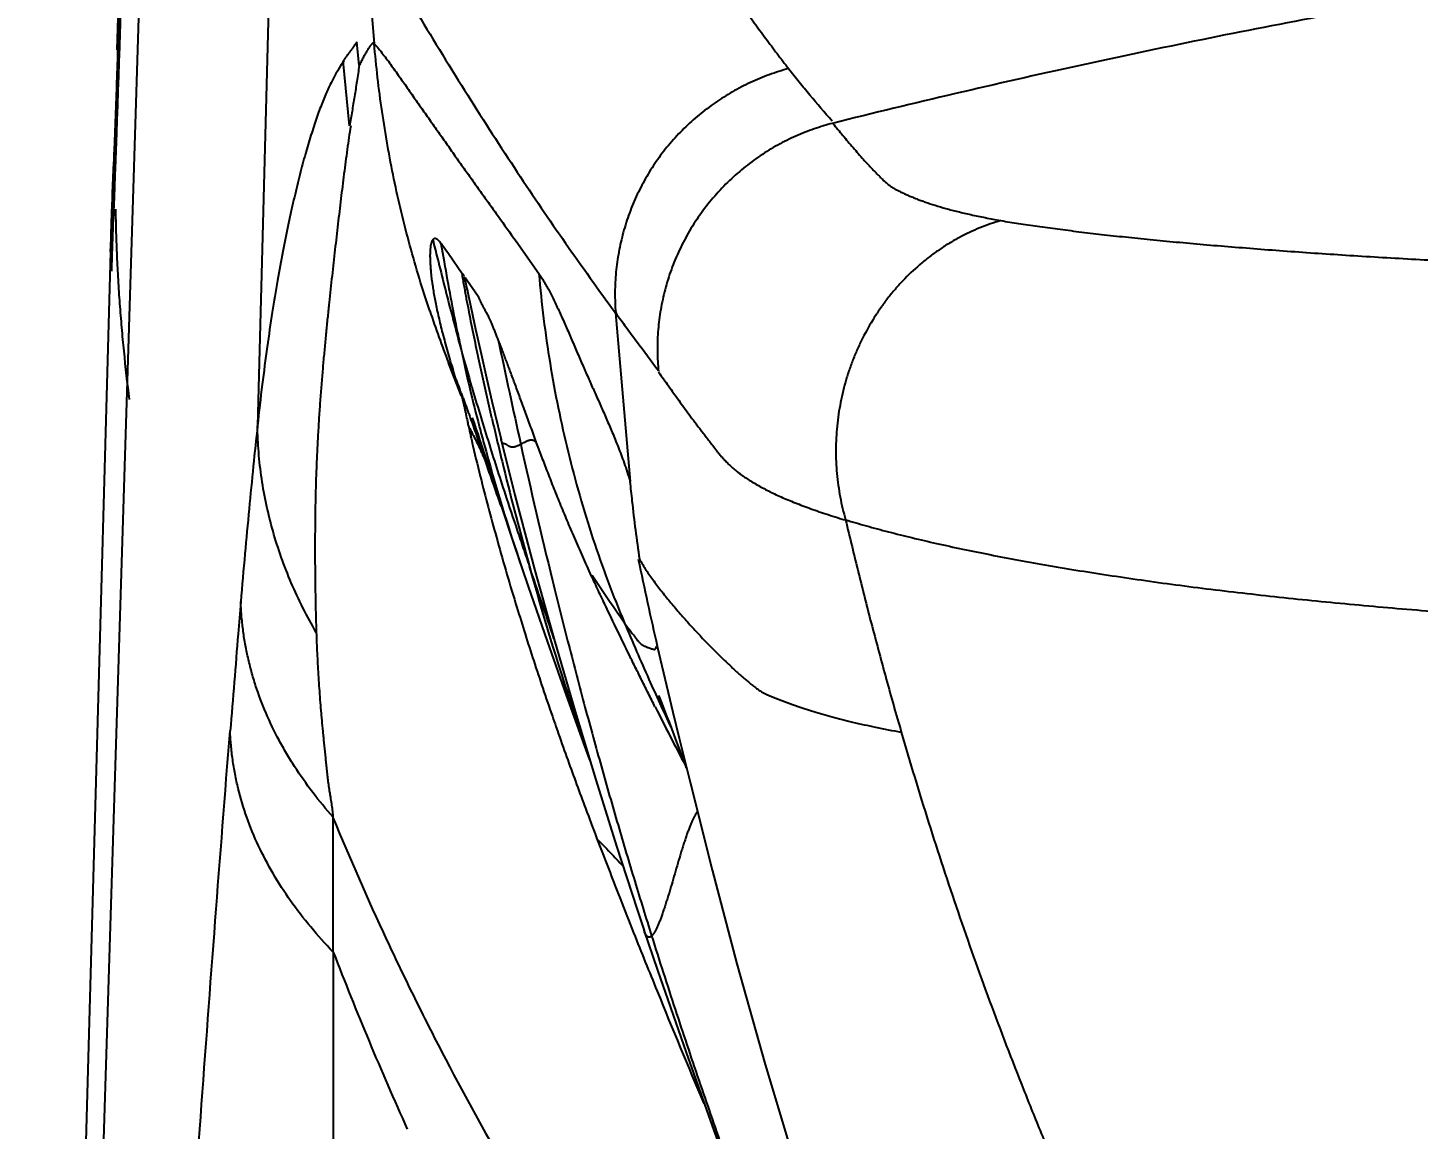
# Model space of a CAD drawing. Header units: millimetres. Extents: x 601 to 1195, y -13 to 407.
# Drawn here: x 1008.26 to 1020.22, y 245.05 to 254.54 of the extents above; entities that cross this region are included whole.
import ezdxf

# ---------------------------------------------------------------- set-up
doc = ezdxf.new("R2010")
doc.units = ezdxf.units.MM
doc.header["$LTSCALE"] = 0.1
doc.layers.add('DIM', color=3, linetype='Continuous')
doc.styles.get("Standard").update_dxf_attribs({"font": 'arial.ttf'})
doc.dimstyles.new('ISO-25', dxfattribs={"dimtxt": 2.5, "dimasz": 2.5, "dimexe": 1.25, "dimexo": 0.625, "dimtad": 1, "dimtxsty": 'Standard', "dimcen": 2.5, "dimadec": 0, "dimazin": 0, "dimtfac": 1, "dimtmove": 0, "dimatfit": 3, "dimfxl": 0, "dimarcsym": 0})

# ---------------------------------------------------------------- blocks, each defined once
blk = doc.blocks.new('*D14')
at = {"layer": 'Defpoints', "color": 0}
for p in [(1032.391, 299.344), (950.036, 195.125), (960.615, 195.125)]:
    blk.add_point(p, dxfattribs=at)
at = {"layer": 'DIM', "color": 0, "lineweight": -2}
for p, q in [((1031.766, 299.344), (948.786, 299.344)), ((950.036, 296.844), (950.036, 197.625)), ((959.99, 195.125), (948.786, 195.125))]:
    blk.add_line(p, q, dxfattribs=at)
at = {"layer": 'DIM', "color": 0}
for points in [[(949.62, 296.844), (950.453, 296.844), (950.036, 299.344)], [(949.62, 197.625), (950.453, 197.625), (950.036, 195.125)]]:
    blk.add_solid(points, dxfattribs=at)
at = {"layer": 'DIM', "color": 0, "insert": (947.909, 247.235), "char_height": 2.5, "attachment_point": 5, "rotation": 90}
blk.add_mtext('104,22', dxfattribs=at)

msp = doc.modelspace()

# ---------------------------------------------------------------- linework, layer by layer
at = {"color": 7, "linetype": 'Continuous'}
for p, q in [((1009.386, 260.286), (1008.145, 220.582)), ((1010.384, 256.925), (1010.231, 251.11)), ((1009.025, 254.346), (1009.087, 256.659)), ((1011.143, 255.456), (1011.235, 254.4)), ((1011.107, 254.21), (1011.086, 254.415)), ((1011.023, 253.692), (1010.968, 254.25)), ((1008.968, 252.607), (1008.972, 252.719)), ((1008.97, 252.719), (1008.97, 252.72)), ((1011.812, 252.676), (1011.81, 252.678)), ((1011.843, 252.634), (1011.812, 252.679)), ((1011.84, 252.52), (1011.812, 252.676)), ((1011.874, 252.589), (1011.843, 252.634)), ((1012.456, 252.698), (1012.652, 252.42)), ((1011.992, 252.417), (1011.874, 252.589)), ((1011.994, 252.417), (1011.992, 252.421)), ((1012.008, 252.397), (1011.994, 252.417)), ((1012.013, 252.383), (1012.057, 252.175)), ((1012.033, 252.363), (1012.021, 252.381)), ((1012.131, 252.221), (1012.033, 252.363)), ((1012.057, 252.175), (1012.108, 251.942)), ((1013.311, 252.083), (1013.438, 250.63)), ((1011.967, 251.417), (1011.874, 251.651)), ((1011.941, 251.506), (1011.915, 251.584)), ((1011.963, 251.438), (1011.941, 251.506)), ((1011.97, 251.416), (1011.963, 251.438)), ((1011.985, 251.371), (1011.967, 251.417)), ((1011.985, 251.371), (1011.97, 251.416)), ((1012.037, 251.149), (1012.04, 251.136)), ((1012.09, 251.147), (1012.079, 251.177)), ((1012.079, 251.177), (1012.095, 251.131)), ((1012.095, 251.131), (1012.111, 251.083)), ((1012.111, 251.083), (1012.123, 251.047)), ((1012.325, 250.998), (1012.445, 250.512)), ((1012.145, 250.937), (1012.177, 250.844)), ((1012.175, 250.889), (1012.218, 250.756)), ((1012.218, 250.756), (1012.273, 250.587)), ((1012.445, 250.512), (1012.617, 249.863)), ((1012.506, 249.886), (1012.561, 249.725)), ((1013.671, 249.211), (1013.804, 248.643)), ((1012.888, 248.791), (1013.046, 248.351)), ((1013.682, 248.787), (1013.682, 248.787)), ((1013.682, 248.787), (1013.687, 248.775)), ((1013.687, 248.775), (1013.698, 248.747)), ((1013.698, 248.747), (1013.709, 248.72)), ((1013.709, 248.72), (1013.722, 248.687)), ((1013.722, 248.687), (1013.737, 248.649)), ((1012.945, 248.665), (1012.965, 248.605)), ((1012.965, 248.605), (1012.974, 248.576)), ((1012.974, 248.576), (1012.987, 248.538)), ((1013.737, 248.649), (1013.754, 248.605)), ((1013.754, 248.605), (1013.773, 248.557)), ((1013.773, 248.557), (1013.793, 248.504)), ((1013.804, 248.643), (1013.859, 248.419)), ((1012.799, 248.521), (1012.812, 248.483)), ((1013.793, 248.504), (1013.814, 248.448)), ((1013.814, 248.448), (1013.837, 248.387)), ((1013.046, 248.351), (1013.089, 248.233)), ((1013.837, 248.387), (1013.859, 248.327)), ((1013.859, 248.327), (1013.879, 248.274)), ((1013.879, 248.274), (1013.897, 248.225)), ((1013.044, 247.839), (1013.052, 247.817)), ((1013.331, 247.089), (1013.35, 247.04)), ((1013.497, 246.945), (1013.557, 246.764))]:
    msp.add_line(p, q, dxfattribs=at)
for points in [[(1008.993, 253.375), (1008.987, 253.249), (1008.984, 253.174), (1008.982, 253.114), (1008.98, 253.047), (1008.976, 252.952), (1008.973, 252.842), (1008.969, 252.72)], [(1008.967, 252.607), (1008.833, 247.733), (1008.675, 242.056), (1008.523, 236.632), (1008.376, 231.455), (1008.234, 226.52), (1008.112, 222.315)], [(1012.108, 251.942), (1012.155, 251.728), (1012.201, 251.523), (1012.248, 251.321), (1012.298, 251.11), (1012.327, 250.99)], [(1012.123, 251.049), (1012.144, 250.983), (1012.175, 250.889)], [(1012.273, 250.587), (1012.339, 250.385), (1012.417, 250.151), (1012.506, 249.886)], [(1012.617, 249.863), (1012.79, 249.25), (1012.963, 248.65), (1013.141, 248.061), (1013.319, 247.491), (1013.497, 246.945)], [(1012.561, 249.725), (1012.723, 249.256), (1012.888, 248.791)], [(1013.859, 248.419), (1013.953, 248.041), (1014.143, 247.287), (1014.356, 246.478), (1014.598, 245.611), (1014.876, 244.684), (1015.199, 243.698), (1015.57, 242.663), (1015.998, 241.565), (1016.49, 240.4), (1016.861, 239.566)], [(1013.897, 248.225), (1013.913, 248.182), (1013.92, 248.163)], [(1013.556, 246.767), (1013.673, 246.422), (1013.918, 245.714), (1014.158, 245.043), (1014.392, 244.404), (1014.619, 243.795), (1014.84, 243.209), (1015.054, 242.645), (1015.27, 242.082)]]:
    msp.add_lwpolyline(points, dxfattribs=at)
for centre, radius, start, end in [((1012.005, 252.637), 3.036, 178.4387, 180.5147), ((1012.101, 252.635), 3.132, 180.5297, 183.5694), ((1009.163, 251.758), 2.92, 12.4135, 12.5314), ((1014.673, 252.813), 2.691, 191.272, 191.9928), ((1023.05, 255.916), 11.962, 198.6148, 200.8888), ((1034.606, 257.955), 23.454, 194.5339, 194.9319), ((1028.551, 256.344), 17.189, 194.9438, 195.4827), ((1025.62, 254.662), 13.941, 191.4008, 192.0313), ((1115.498, 273.648), 105.473, 191.92684, 192.42806), ((1034.273, 257.938), 23.129, 195.5041, 196.2978), ((1026.854, 254.93), 15.204, 192.0505, 194.5716), ((1018.345, 255.649), 7.607, 211.7133, 212.3006), ((1023.46, 253.625), 11.689, 192.2916, 192.4467), ((1025.787, 254.135), 14.07, 192.4334, 192.7774), ((1027.564, 255.11), 15.936, 194.5567, 195.1071), ((1041.23, 257.846), 29.74, 192.9636, 193.7988), ((1026.664, 254.333), 14.97, 192.7756, 193.1072), ((1029.124, 255.548), 17.556, 195.1591, 198.8144), ((1012.489, 251.032), 0.167, 194.1061, 195.2279), ((1028.461, 254.753), 16.815, 193.1133, 194.1661), ((1007.856, 248.87), 4.75, 24.5596, 25.1565), ((1044.532, 261.918), 34.198, 198.894, 199.6558), ((1003.338, 246.804), 9.719, 23.8013, 24.562), ((1041.81, 257.99), 30.338, 193.8026, 195.4679), ((1032.805, 255.853), 21.296, 194.1735, 195.6209), ((1035.966, 256.726), 24.576, 195.597, 196.9923), ((1038.373, 257.042), 26.773, 195.4747, 198.2345), ((1058.189, 259.322), 45.652, 191.8331, 192.7961), ((1178.45, 362.153), 199.889, 214.19172, 214.3341), ((1032.66, 257.449), 20.88, 202.6432, 204.0912), ((1032.171, 257.229), 20.344, 204.0891, 205.3725), ((1038.444, 261.197), 27.768, 206.7671, 207.4482), ((1042.359, 258.818), 31.302, 199.0359, 199.2065), ((1044.194, 259.46), 33.247, 199.2791, 199.688), ((1039.245, 257.325), 27.69, 198.5031, 198.9372), ((1034.99, 259.404), 23.877, 207.4489, 207.9966), ((1047.277, 260.563), 36.521, 199.6881, 200.3901), ((1051.12, 261.985), 40.618, 200.4148, 200.8105), ((1072.81, 270.37), 63.872, 200.92858, 201.3763), ((1075.163, 271.289), 66.399, 201.42001, 201.69409), ((1077.078, 272.051), 68.46, 201.694, 202.1479), ((1037.576, 256.832), 28.594, 201.0122, 204.3238), ((1080.331, 273.375), 71.972, 202.14802, 202.98061)]:
    msp.add_arc(centre, radius, start, end, dxfattribs=at)
for points, knots in [([(1009.032, 254.358), (1009.04, 254.593), (1009.056, 255.063), (1009.077, 255.767), (1009.097, 256.469), (1009.111, 256.937), (1009.117, 257.17)], [0, 0, 0, 0, 0.25055, 0.501, 0.750953, 1, 1, 1, 1]), ([(1009.12, 256.986), (1009.115, 256.82), (1009.106, 256.487), (1009.092, 255.986), (1009.08, 255.568), (1009.07, 255.234), (1009.063, 254.983), (1009.055, 254.731), (1009.047, 254.48), (1009.039, 254.229), (1009.03, 253.978), (1009.023, 253.769), (1009.017, 253.601), (1009.013, 253.476), (1009.008, 253.351), (1009.003, 253.225), (1008.999, 253.1), (1008.996, 253.017), (1008.994, 252.975)], [0, 0, 0, 0, 0.124435, 0.249241, 0.374313, 0.436916, 0.499547, 0.562193, 0.624838, 0.68747, 0.750082, 0.812661, 0.843928, 0.875172, 0.906397, 0.937632, 0.968875, 1, 1, 1, 1]), ([(1032.391, 255.849), (1031.666, 255.849), (1030.579, 255.832), (1029.131, 255.776), (1028.046, 255.717), (1026.961, 255.641), (1025.878, 255.548), (1024.797, 255.439), (1023.357, 255.271), (1021.922, 255.07), (1020.492, 254.836), (1019.066, 254.58), (1017.292, 254.22), (1015.882, 253.889), (1015.179, 253.713)], [0, 0, 0, 0, 0.125024, 0.187547, 0.250072, 0.312594, 0.375111, 0.437622, 0.500128, 0.625125, 0.687622, 0.750117, 0.875082, 1, 1, 1, 1]), ([(1014.408, 254.712), (1014.424, 254.69), (1014.456, 254.645), (1014.505, 254.578), (1014.554, 254.511), (1014.603, 254.445), (1014.652, 254.379), (1014.701, 254.313), (1014.751, 254.248), (1014.784, 254.205), (1014.8, 254.184)], [0, 0, 0, 0, 0.126667, 0.252744, 0.378316, 0.50344, 0.628132, 0.752408, 0.876333, 1, 1, 1, 1]), ([(1011.61, 254.656), (1011.751, 254.421), (1012.031, 253.963), (1012.588, 253.099), (1013.019, 252.479), (1013.311, 252.083)], [0, 0, 0, 0, 0.266763, 0.521892, 1, 1, 1, 1]), ([(1008.972, 252.719), (1008.973, 252.752), (1008.974, 252.801), (1008.976, 252.867), (1008.978, 252.917), (1008.98, 252.967), (1008.982, 253.017), (1008.984, 253.068), (1008.986, 253.11), (1008.988, 253.145), (1008.989, 253.179), (1008.991, 253.222), (1008.993, 253.273), (1008.995, 253.325), (1008.997, 253.376), (1008.999, 253.445), (1009.003, 253.531), (1009.007, 253.634), (1009.011, 253.738), (1009.014, 253.841), (1009.018, 253.944), (1009.022, 254.048), (1009.026, 254.186), (1009.03, 254.289), (1009.032, 254.358)], [0, 0, 0, 0, 0.060117, 0.090316, 0.120642, 0.151144, 0.181873, 0.212858, 0.244041, 0.259684, 0.27535, 0.306734, 0.338171, 0.369645, 0.401135, 0.432625, 0.495585, 0.558544, 0.621531, 0.684554, 0.747605, 0.81068, 0.873774, 1, 1, 1, 1]), ([(1011.086, 254.415), (1011.081, 254.407), (1011.074, 254.396), (1011.064, 254.382), (1011.057, 254.371), (1011.049, 254.361), (1011.042, 254.351), (1011.034, 254.341), (1011.027, 254.331), (1011.02, 254.321), (1011.012, 254.311), (1011.005, 254.301), (1010.995, 254.288), (1010.982, 254.271), (1010.973, 254.257), (1010.968, 254.25)], [0, 0, 0, 0, 0.130532, 0.194897, 0.258553, 0.32142, 0.383446, 0.444786, 0.505706, 0.566466, 0.627324, 0.688535, 0.750214, 0.874668, 1, 1, 1, 1]), ([(1011.235, 254.4), (1011.234, 254.401), (1011.233, 254.403), (1011.23, 254.403), (1011.229, 254.404), (1011.227, 254.404), (1011.225, 254.403), (1011.223, 254.402), (1011.221, 254.401), (1011.218, 254.399), (1011.214, 254.395), (1011.21, 254.39), (1011.206, 254.385), (1011.202, 254.38), (1011.198, 254.374), (1011.194, 254.369), (1011.188, 254.36), (1011.181, 254.35), (1011.173, 254.337), (1011.165, 254.323), (1011.157, 254.309), (1011.149, 254.294), (1011.14, 254.278), (1011.132, 254.262), (1011.121, 254.239), (1011.112, 254.222), (1011.107, 254.21)], [0, 0, 0, 0, 0.016089, 0.02325, 0.03025, 0.0374, 0.044944, 0.053049, 0.061815, 0.081464, 0.103907, 0.128833, 0.155787, 0.184238, 0.213617, 0.243512, 0.273893, 0.336192, 0.400666, 0.467462, 0.53672, 0.608548, 0.682833, 0.75935, 0.837871, 1, 1, 1, 1]), ([(1011.235, 254.401), (1011.248, 254.386), (1011.273, 254.356), (1011.311, 254.309), (1011.348, 254.26), (1011.386, 254.208), (1011.424, 254.155), (1011.462, 254.101), (1011.501, 254.047), (1011.539, 253.991), (1011.577, 253.936), (1011.615, 253.881), (1011.654, 253.827), (1011.705, 253.755), (1011.768, 253.664), (1011.845, 253.556), (1011.908, 253.466), (1011.959, 253.393), (1012.01, 253.322), (1012.074, 253.232), (1012.15, 253.125), (1012.227, 253.018), (1012.329, 252.876), (1012.405, 252.769), (1012.456, 252.698)], [0, 0, 0, 0, 0.027511, 0.056226, 0.085962, 0.116522, 0.147704, 0.179331, 0.211253, 0.243317, 0.275372, 0.307285, 0.339052, 0.370724, 0.433979, 0.497332, 0.560662, 0.592256, 0.623783, 0.686672, 0.749394, 0.812017, 0.874608, 1, 1, 1, 1]), ([(1011.714, 252.098), (1011.683, 252.191), (1011.623, 252.378), (1011.541, 252.661), (1011.468, 252.946), (1011.383, 253.33), (1011.298, 253.814), (1011.252, 254.205), (1011.235, 254.4)], [0, 0, 0, 0, 0.124947, 0.249878, 0.374839, 0.499842, 0.749912, 1, 1, 1, 1]), ([(1010.974, 254.251), (1010.957, 254.226), (1010.923, 254.172), (1010.874, 254.083), (1010.835, 254.001), (1010.804, 253.929), (1010.78, 253.87), (1010.757, 253.807), (1010.733, 253.739), (1010.709, 253.668), (1010.685, 253.591), (1010.661, 253.511), (1010.637, 253.427), (1010.613, 253.339), (1010.589, 253.247), (1010.566, 253.15), (1010.542, 253.05), (1010.518, 252.946), (1010.486, 252.799), (1010.447, 252.604), (1010.401, 252.353), (1010.356, 252.079), (1010.313, 251.781), (1010.27, 251.455), (1010.244, 251.228), (1010.231, 251.11)], [0, 0, 0, 0, 0.028127, 0.058956, 0.093138, 0.111692, 0.13133, 0.152132, 0.174172, 0.197465, 0.221998, 0.247753, 0.274716, 0.302869, 0.332193, 0.362672, 0.394287, 0.427067, 0.461094, 0.533254, 0.611484, 0.696508, 0.789077, 0.889979, 1, 1, 1, 1]), ([(1011.107, 254.21), (1011.103, 254.187), (1011.097, 254.142), (1011.087, 254.075), (1011.076, 254.009), (1011.066, 253.944), (1011.055, 253.88), (1011.045, 253.816), (1011.034, 253.754), (1011.027, 253.712), (1011.023, 253.692)], [0, 0, 0, 0, 0.131681, 0.261231, 0.388585, 0.51386, 0.637416, 0.759603, 0.880491, 1, 1, 1, 1]), ([(1014.8, 254.184), (1014.744, 254.169), (1014.633, 254.134), (1014.471, 254.067), (1014.342, 254), (1014.242, 253.94), (1014.145, 253.875), (1014.028, 253.787), (1013.899, 253.67), (1013.779, 253.542), (1013.69, 253.427), (1013.625, 253.331), (1013.564, 253.232), (1013.497, 253.103), (1013.429, 252.942), (1013.376, 252.775), (1013.337, 252.605), (1013.313, 252.432), (1013.304, 252.258), (1013.308, 252.141), (1013.313, 252.084)], [0, 0, 0, 0, 0.062538, 0.125095, 0.18768, 0.218987, 0.250295, 0.312883, 0.375433, 0.437926, 0.500366, 0.531584, 0.562803, 0.625248, 0.687725, 0.750222, 0.812716, 0.875182, 0.937608, 1, 1, 1, 1]), ([(1015.175, 253.732), (1015.111, 253.806), (1015.015, 253.917), (1014.89, 254.068), (1014.829, 254.145), (1014.8, 254.183)], [0, 0, 0, 0, 0.501365, 0.751294, 1, 1, 1, 1]), ([(1015.179, 253.713), (1015.126, 253.699), (1015.019, 253.667), (1014.861, 253.605), (1014.705, 253.528), (1014.58, 253.451), (1014.483, 253.382), (1014.387, 253.308), (1014.273, 253.206), (1014.147, 253.071), (1014.034, 252.925), (1013.935, 252.769), (1013.851, 252.605), (1013.793, 252.464), (1013.756, 252.349), (1013.732, 252.262), (1013.712, 252.175), (1013.691, 252.06), (1013.674, 251.917), (1013.669, 251.748), (1013.675, 251.636), (1013.681, 251.581)], [0, 0, 0, 0, 0.058229, 0.118076, 0.17932, 0.241806, 0.273493, 0.30543, 0.36988, 0.43485, 0.50005, 0.565244, 0.630201, 0.694634, 0.726564, 0.758242, 0.789633, 0.820725, 0.881947, 0.941777, 1, 1, 1, 1]), ([(1015.18, 253.713), (1015.195, 253.696), (1015.224, 253.661), (1015.267, 253.609), (1015.311, 253.556), (1015.355, 253.504), (1015.4, 253.452), (1015.438, 253.409), (1015.469, 253.375), (1015.493, 253.349), (1015.517, 253.324), (1015.541, 253.298), (1015.566, 253.273), (1015.587, 253.252), (1015.604, 253.235), (1015.615, 253.224), (1015.625, 253.216), (1015.632, 253.21), (1015.639, 253.203), (1015.646, 253.197), (1015.654, 253.19), (1015.662, 253.184), (1015.671, 253.177), (1015.684, 253.168), (1015.701, 253.157), (1015.724, 253.144), (1015.75, 253.131), (1015.772, 253.12), (1015.79, 253.111), (1015.81, 253.101), (1015.836, 253.09), (1015.869, 253.076), (1015.903, 253.062), (1015.939, 253.048), (1015.992, 253.03), (1016.063, 253.006), (1016.156, 252.979), (1016.259, 252.952), (1016.371, 252.926), (1016.495, 252.9), (1016.581, 252.884), (1016.626, 252.876)], [0, 0, 0, 0, 0.039086, 0.078211, 0.117428, 0.156794, 0.196364, 0.236184, 0.256207, 0.276331, 0.296573, 0.31688, 0.337221, 0.357839, 0.368356, 0.379063, 0.384498, 0.390003, 0.395596, 0.401301, 0.407141, 0.413159, 0.419425, 0.425981, 0.440014, 0.455268, 0.471687, 0.489161, 0.498251, 0.507564, 0.526887, 0.547196, 0.56854, 0.590962, 0.614501, 0.665096, 0.720678, 0.781607, 0.848237, 0.920918, 1, 1, 1, 1]), ([(1011.033, 253.692), (1011.022, 253.624), (1011.003, 253.486), (1010.975, 253.276), (1010.953, 253.099), (1010.936, 252.955), (1010.923, 252.846), (1010.91, 252.736), (1010.898, 252.625), (1010.885, 252.513), (1010.868, 252.361), (1010.851, 252.207), (1010.835, 252.05), (1010.823, 251.928), (1010.813, 251.825), (1010.805, 251.741), (1010.797, 251.655), (1010.788, 251.545), (1010.777, 251.41), (1010.766, 251.27), (1010.757, 251.126), (1010.748, 250.976), (1010.741, 250.82), (1010.734, 250.657), (1010.73, 250.488), (1010.727, 250.312), (1010.725, 250.064), (1010.727, 249.736), (1010.733, 249.469), (1010.737, 249.331)], [0, 0, 0, 0, 0.04742, 0.09575, 0.144939, 0.169837, 0.194929, 0.220207, 0.245669, 0.271363, 0.297357, 0.350515, 0.377817, 0.405693, 0.434211, 0.448732, 0.46344, 0.493466, 0.524395, 0.556336, 0.589397, 0.623689, 0.659322, 0.69641, 0.735053, 0.775279, 0.817084, 0.905411, 1, 1, 1, 1]), ([(1008.994, 252.975), (1008.993, 252.952), (1008.99, 252.907), (1008.987, 252.838), (1008.985, 252.771), (1008.982, 252.682), (1008.978, 252.572), (1008.976, 252.484), (1008.975, 252.44)], [0, 0, 0, 0, 0.128388, 0.255669, 0.381565, 0.506357, 0.753877, 1, 1, 1, 1]), ([(1009.01, 252.975), (1009.011, 252.907), (1009.013, 252.772), (1009.021, 252.569), (1009.031, 252.365), (1009.045, 252.161), (1009.061, 251.956), (1009.087, 251.681), (1009.11, 251.474), (1009.127, 251.336)], [0, 0, 0, 0, 0.123137, 0.246633, 0.370702, 0.49543, 0.620719, 0.746479, 1, 1, 1, 1]), ([(1016.627, 252.876), (1016.566, 252.858), (1016.444, 252.816), (1016.298, 252.747), (1016.185, 252.683), (1016.103, 252.63), (1016.022, 252.573), (1015.919, 252.491), (1015.822, 252.4), (1015.732, 252.303), (1015.667, 252.226), (1015.607, 252.146), (1015.531, 252.034), (1015.463, 251.917), (1015.403, 251.795), (1015.363, 251.702), (1015.327, 251.606), (1015.295, 251.509), (1015.269, 251.41), (1015.247, 251.31), (1015.229, 251.209), (1015.217, 251.107), (1015.209, 251.005), (1015.206, 250.902), (1015.208, 250.8), (1015.217, 250.664), (1015.241, 250.497), (1015.272, 250.365), (1015.291, 250.301)], [0, 0, 0, 0, 0.059715, 0.12005, 0.150433, 0.180937, 0.211552, 0.242275, 0.304044, 0.335111, 0.366292, 0.397588, 0.428993, 0.492073, 0.523741, 0.555473, 0.587254, 0.619076, 0.650928, 0.682803, 0.71469, 0.746581, 0.778468, 0.810341, 0.842185, 0.873973, 0.937257, 1, 1, 1, 1]), ([(1016.627, 252.876), (1016.678, 252.867), (1016.782, 252.85), (1016.945, 252.826), (1017.087, 252.807), (1017.206, 252.792), (1017.332, 252.776), (1017.496, 252.757), (1017.701, 252.734), (1017.915, 252.712), (1018.139, 252.691), (1018.372, 252.67), (1018.614, 252.65), (1018.865, 252.63), (1019.215, 252.604), (1019.671, 252.573), (1020.139, 252.546), (1020.527, 252.525), (1020.827, 252.51), (1021.133, 252.495), (1021.551, 252.477), (1021.975, 252.46), (1022.406, 252.444), (1022.736, 252.433), (1023.07, 252.422), (1023.407, 252.411), (1023.691, 252.403), (1023.92, 252.396), (1024.15, 252.39), (1024.441, 252.382), (1024.909, 252.37), (1025.262, 252.361), (1025.498, 252.354)], [0, 0, 0, 0, 0.017206, 0.035693, 0.055403, 0.065699, 0.076281, 0.098292, 0.12142, 0.145649, 0.170958, 0.197308, 0.224655, 0.252954, 0.282161, 0.34313, 0.407226, 0.44035, 0.474144, 0.508574, 0.543603, 0.615334, 0.651971, 0.68908, 0.72664, 0.764628, 0.803026, 0.822371, 0.841811, 0.880951, 0.920396, 1, 1, 1, 1]), ([(1011.74, 252.71), (1011.738, 252.709), (1011.736, 252.706), (1011.733, 252.701), (1011.73, 252.695), (1011.728, 252.688), (1011.725, 252.681), (1011.723, 252.672), (1011.721, 252.663), (1011.719, 252.649), (1011.717, 252.629), (1011.716, 252.603), (1011.715, 252.574), (1011.716, 252.542), (1011.717, 252.506), (1011.72, 252.468), (1011.723, 252.426), (1011.728, 252.381), (1011.735, 252.334), (1011.745, 252.264), (1011.755, 252.211), (1011.762, 252.174)], [0, 0, 0, 0, 0.0099, 0.020845, 0.032956, 0.046317, 0.060991, 0.077022, 0.094444, 0.11328, 0.155255, 0.203043, 0.256684, 0.316195, 0.381566, 0.452761, 0.529741, 0.612464, 0.70089, 0.79498, 1, 1, 1, 1]), ([(1011.81, 252.678), (1011.807, 252.683), (1011.802, 252.691), (1011.794, 252.699), (1011.789, 252.705), (1011.784, 252.709), (1011.779, 252.713), (1011.774, 252.716), (1011.77, 252.719), (1011.765, 252.72), (1011.761, 252.721), (1011.757, 252.721), (1011.753, 252.721), (1011.749, 252.719), (1011.746, 252.717), (1011.742, 252.714), (1011.74, 252.712), (1011.739, 252.71)], [0, 0, 0, 0, 0.200629, 0.289135, 0.370241, 0.444333, 0.511816, 0.573095, 0.628672, 0.679221, 0.725646, 0.769117, 0.811134, 0.853502, 0.898054, 0.946437, 1, 1, 1, 1]), ([(1011.739, 252.71), (1011.753, 252.657), (1011.807, 252.443), (1011.86, 252.229), (1011.902, 252.069)], [0, 0, 0, 0, 0.250037, 1, 1, 1, 1]), ([(1011.955, 251.906), (1011.934, 252.008), (1011.895, 252.212), (1011.858, 252.417), (1011.84, 252.52)], [0, 0, 0, 0, 0.498375, 1, 1, 1, 1]), ([(1012.068, 252.007), (1012.062, 252.041), (1012.052, 252.093), (1012.038, 252.161), (1012.028, 252.212), (1012.019, 252.264), (1012.01, 252.316), (1012, 252.368), (1011.995, 252.403), (1011.992, 252.42)], [0, 0, 0, 0, 0.2485, 0.373013, 0.497751, 0.622775, 0.748153, 0.87391, 1, 1, 1, 1]), ([(1012.017, 252.377), (1012.016, 252.377), (1012.016, 252.377), (1012.016, 252.378), (1012.015, 252.378), (1012.015, 252.379), (1012.014, 252.38), (1012.014, 252.382), (1012.013, 252.384), (1012.013, 252.385)], [0, 0, 0, 0, 0.060188, 0.128586, 0.211741, 0.314893, 0.442141, 0.596852, 1, 1, 1, 1]), ([(1012.652, 252.421), (1012.66, 252.41), (1012.676, 252.386), (1012.699, 252.348), (1012.722, 252.307), (1012.746, 252.263), (1012.769, 252.216), (1012.793, 252.167), (1012.817, 252.115), (1012.85, 252.044), (1012.891, 251.951), (1012.932, 251.857), (1012.964, 251.781), (1012.989, 251.723), (1013.014, 251.666), (1013.034, 251.619), (1013.051, 251.581), (1013.067, 251.544), (1013.087, 251.498), (1013.112, 251.443), (1013.136, 251.389), (1013.161, 251.334), (1013.185, 251.279), (1013.21, 251.223), (1013.234, 251.167), (1013.259, 251.11), (1013.284, 251.051), (1013.309, 250.99), (1013.334, 250.927), (1013.36, 250.859), (1013.396, 250.76), (1013.421, 250.683), (1013.438, 250.63)], [0, 0, 0, 0, 0.021024, 0.043678, 0.067852, 0.093425, 0.120271, 0.148257, 0.177245, 0.207096, 0.268814, 0.332227, 0.364193, 0.396146, 0.427962, 0.459514, 0.475153, 0.490687, 0.521511, 0.552159, 0.582759, 0.613392, 0.644135, 0.675073, 0.706318, 0.738022, 0.770424, 0.803909, 0.838854, 0.875594, 0.914465, 1, 1, 1, 1]), ([(1012.652, 252.42), (1012.674, 252.162), (1012.722, 251.775), (1012.816, 251.265), (1012.901, 250.885), (1013.001, 250.509), (1013.153, 250.013), (1013.289, 249.649), (1013.389, 249.41)], [0, 0, 0, 0, 0.249684, 0.374858, 0.500113, 0.625354, 0.750485, 1, 1, 1, 1]), ([(1011.762, 252.174), (1011.766, 252.153), (1011.775, 252.111), (1011.789, 252.045), (1011.806, 251.976), (1011.817, 251.93), (1011.823, 251.906)], [0, 0, 0, 0, 0.232637, 0.477168, 0.733117, 1, 1, 1, 1]), ([(1012.302, 251.851), (1012.297, 251.862), (1012.289, 251.885), (1012.275, 251.919), (1012.263, 251.951), (1012.251, 251.981), (1012.239, 252.008), (1012.228, 252.032), (1012.218, 252.053), (1012.208, 252.072), (1012.198, 252.089), (1012.189, 252.106), (1012.181, 252.12), (1012.175, 252.132), (1012.168, 252.144), (1012.16, 252.161), (1012.15, 252.181), (1012.14, 252.202), (1012.133, 252.216), (1012.13, 252.223)], [0, 0, 0, 0, 0.090956, 0.178976, 0.262893, 0.341543, 0.413774, 0.478449, 0.535243, 0.586116, 0.633409, 0.679425, 0.726452, 0.751053, 0.776547, 0.829808, 0.885382, 0.942404, 1, 1, 1, 1]), ([(1013.313, 252.081), (1013.342, 252.041), (1013.402, 251.96), (1013.525, 251.794), (1013.618, 251.669), (1013.68, 251.584)], [0, 0, 0, 0, 0.240344, 0.488865, 1, 1, 1, 1]), ([(1011.823, 251.906), (1011.837, 251.854), (1011.866, 251.746), (1011.898, 251.64), (1011.915, 251.584)], [0, 0, 0, 0, 0.483274, 1, 1, 1, 1]), ([(1012.248, 251.174), (1012.232, 251.243), (1012.201, 251.381), (1012.155, 251.589), (1012.111, 251.797), (1012.082, 251.937), (1012.068, 252.007)], [0, 0, 0, 0, 0.248617, 0.498117, 0.748549, 1, 1, 1, 1]), ([(1012.63, 250.97), (1012.614, 251.015), (1012.582, 251.102), (1012.542, 251.21), (1012.512, 251.293), (1012.483, 251.371), (1012.448, 251.464), (1012.415, 251.555), (1012.389, 251.623), (1012.365, 251.687), (1012.336, 251.763), (1012.313, 251.822), (1012.302, 251.851)], [0, 0, 0, 0, 0.151592, 0.296656, 0.366358, 0.433975, 0.562895, 0.683813, 0.741429, 0.797188, 0.902813, 1, 1, 1, 1]), ([(1013.681, 251.573), (1013.71, 251.533), (1013.753, 251.472), (1013.811, 251.391), (1013.855, 251.33), (1013.9, 251.268), (1013.946, 251.205), (1013.985, 251.152), (1014.018, 251.109), (1014.042, 251.077), (1014.067, 251.045), (1014.093, 251.011), (1014.12, 250.976), (1014.151, 250.937), (1014.179, 250.899), (1014.202, 250.869), (1014.218, 250.85), (1014.231, 250.835), (1014.245, 250.819), (1014.259, 250.804), (1014.274, 250.789), (1014.289, 250.774), (1014.305, 250.759), (1014.327, 250.74), (1014.35, 250.721), (1014.374, 250.703), (1014.399, 250.684), (1014.432, 250.661), (1014.473, 250.634), (1014.534, 250.598), (1014.616, 250.553), (1014.724, 250.501), (1014.844, 250.451), (1014.977, 250.4), (1015.124, 250.349), (1015.227, 250.316), (1015.281, 250.3)], [0, 0, 0, 0, 0.069976, 0.105376, 0.141174, 0.177461, 0.21431, 0.251832, 0.270913, 0.290134, 0.309461, 0.329296, 0.350087, 0.372276, 0.399732, 0.416841, 0.426043, 0.435549, 0.44527, 0.455147, 0.465161, 0.475292, 0.485522, 0.495855, 0.516934, 0.527736, 0.538737, 0.561367, 0.584873, 0.609303, 0.661146, 0.717499, 0.779012, 0.846253, 0.919748, 1, 1, 1, 1]), ([(1011.94, 251.506), (1011.949, 251.483), (1011.962, 251.447), (1011.979, 251.4), (1011.993, 251.365), (1012.006, 251.33), (1012.023, 251.283), (1012.041, 251.235), (1012.058, 251.188), (1012.075, 251.141), (1012.096, 251.081), (1012.121, 251.009), (1012.137, 250.961), (1012.145, 250.937)], [0, 0, 0, 0, 0.124662, 0.186958, 0.249233, 0.311489, 0.373736, 0.498332, 0.560748, 0.623263, 0.748573, 0.874199, 1, 1, 1, 1]), ([(1012.074, 251.448), (1012.119, 251.292), (1012.19, 251.059), (1012.287, 250.751), (1012.337, 250.597), (1012.362, 250.521)], [0, 0, 0, 0, 0.501695, 0.751215, 1, 1, 1, 1]), ([(1011.985, 251.37), (1011.987, 251.363), (1011.992, 251.347), (1011.999, 251.322), (1012.005, 251.296), (1012.011, 251.268), (1012.018, 251.239), (1012.026, 251.199), (1012.033, 251.169), (1012.037, 251.149)], [0, 0, 0, 0, 0.106951, 0.219848, 0.338784, 0.463635, 0.593354, 0.726617, 1, 1, 1, 1]), ([(1010.232, 251.11), (1010.219, 250.994), (1010.194, 250.756), (1010.158, 250.388), (1010.122, 249.999), (1010.099, 249.732), (1010.088, 249.595)], [0, 0, 0, 0, 0.229129, 0.472089, 0.729077, 1, 1, 1, 1]), ([(1010.737, 249.331), (1010.697, 249.4), (1010.621, 249.541), (1010.52, 249.757), (1010.434, 249.977), (1010.363, 250.2), (1010.307, 250.425), (1010.265, 250.653), (1010.239, 250.881), (1010.232, 251.033), (1010.231, 251.11)], [0, 0, 0, 0, 0.128631, 0.256062, 0.38231, 0.50745, 0.631641, 0.755054, 0.877812, 1, 1, 1, 1]), ([(1012.047, 251.105), (1012.051, 251.097), (1012.061, 251.079), (1012.08, 251.043), (1012.103, 250.998), (1012.13, 250.944), (1012.148, 250.907), (1012.156, 250.889)], [0, 0, 0, 0, 0.124222, 0.248661, 0.498211, 0.748661, 1, 1, 1, 1]), ([(1012.496, 250.949), (1012.493, 250.947), (1012.485, 250.943), (1012.474, 250.938), (1012.463, 250.933), (1012.452, 250.929), (1012.441, 250.926), (1012.43, 250.925), (1012.42, 250.925), (1012.409, 250.927), (1012.4, 250.93), (1012.393, 250.933), (1012.389, 250.936), (1012.386, 250.938), (1012.382, 250.941), (1012.378, 250.944), (1012.374, 250.947), (1012.37, 250.949), (1012.368, 250.95), (1012.365, 250.951), (1012.363, 250.952), (1012.36, 250.953), (1012.356, 250.953), (1012.353, 250.954), (1012.349, 250.955), (1012.347, 250.956), (1012.344, 250.958), (1012.341, 250.961), (1012.337, 250.965), (1012.334, 250.97), (1012.332, 250.975), (1012.33, 250.981), (1012.328, 250.986), (1012.328, 250.988)], [0, 0, 0, 0, 0.063367, 0.125524, 0.185936, 0.244257, 0.300463, 0.355006, 0.408661, 0.462472, 0.517741, 0.546452, 0.576187, 0.591522, 0.607156, 0.638799, 0.669966, 0.685042, 0.699657, 0.713787, 0.727528, 0.741081, 0.754567, 0.781602, 0.795346, 0.809505, 0.824437, 0.840636, 0.879219, 0.903008, 0.930651, 0.962779, 1, 1, 1, 1]), ([(1012.496, 250.95), (1012.502, 250.953), (1012.514, 250.96), (1012.528, 250.968), (1012.539, 250.974), (1012.548, 250.978), (1012.557, 250.982), (1012.565, 250.985), (1012.574, 250.987), (1012.582, 250.988), (1012.59, 250.988), (1012.599, 250.987), (1012.607, 250.985), (1012.615, 250.981), (1012.623, 250.975), (1012.628, 250.971), (1012.63, 250.969)], [0, 0, 0, 0, 0.134259, 0.268617, 0.334561, 0.399077, 0.461823, 0.522595, 0.581392, 0.638483, 0.694493, 0.750435, 0.807575, 0.867291, 0.930986, 1, 1, 1, 1]), ([(1013.103, 249.821), (1013.079, 249.875), (1013.03, 249.982), (1012.972, 250.115), (1012.927, 250.219), (1012.885, 250.319), (1012.835, 250.44), (1012.778, 250.582), (1012.725, 250.718), (1012.676, 250.846), (1012.645, 250.93), (1012.629, 250.97)], [0, 0, 0, 0, 0.143502, 0.282589, 0.350251, 0.41654, 0.5449, 0.667716, 0.785031, 0.896182, 1, 1, 1, 1]), ([(1012.496, 250.949), (1012.583, 250.557), (1012.717, 249.981), (1012.906, 249.228), (1013.046, 248.693), (1013.188, 248.177), (1013.331, 247.677), (1013.475, 247.192), (1013.573, 246.874), (1013.622, 246.718)], [0, 0, 0, 0, 0.274837, 0.405262, 0.531401, 0.653557, 0.772111, 0.887461, 1, 1, 1, 1]), ([(1013.435, 250.63), (1013.441, 250.574), (1013.464, 250.351), (1013.493, 250.129), (1013.518, 249.962)], [0, 0, 0, 0, 0.250017, 1, 1, 1, 1]), ([(1012.362, 250.521), (1012.396, 250.417), (1012.448, 250.261), (1012.518, 250.054), (1012.553, 249.951), (1012.571, 249.899)], [0, 0, 0, 0, 0.500535, 0.750358, 1, 1, 1, 1]), ([(1015.291, 250.301), (1015.309, 250.224), (1015.346, 250.071), (1015.402, 249.841), (1015.459, 249.612), (1015.518, 249.383), (1015.579, 249.155), (1015.641, 248.927), (1015.704, 248.699), (1015.748, 248.547), (1015.77, 248.471)], [0, 0, 0, 0, 0.124888, 0.249803, 0.374735, 0.499686, 0.624676, 0.749725, 0.874837, 1, 1, 1, 1]), ([(1015.291, 250.3), (1015.351, 250.282), (1015.473, 250.247), (1015.663, 250.195), (1015.864, 250.145), (1016.077, 250.095), (1016.301, 250.047), (1016.536, 249.999), (1016.782, 249.952), (1017.039, 249.906), (1017.308, 249.861), (1017.586, 249.818), (1017.874, 249.776), (1018.17, 249.735), (1018.474, 249.697), (1018.785, 249.661), (1019.101, 249.626), (1019.533, 249.582), (1019.971, 249.543), (1020.415, 249.506), (1020.87, 249.472), (1021.331, 249.44), (1021.797, 249.411), (1022.151, 249.39), (1022.509, 249.369), (1022.869, 249.349), (1023.233, 249.33), (1023.599, 249.311), (1023.967, 249.295), (1024.461, 249.275), (1024.832, 249.263), (1025.081, 249.257)], [0, 0, 0, 0, 0.018821, 0.038757, 0.059799, 0.081934, 0.105157, 0.129469, 0.154876, 0.181383, 0.208974, 0.237572, 0.267085, 0.297426, 0.328505, 0.360236, 0.392533, 0.42531, 0.492138, 0.52624, 0.560778, 0.630999, 0.66665, 0.702643, 0.738962, 0.775583, 0.812479, 0.849622, 0.886984, 0.924527, 1, 1, 1, 1]), ([(1012.782, 249.278), (1012.747, 249.382), (1012.677, 249.589), (1012.606, 249.796), (1012.571, 249.899)], [0, 0, 0, 0, 0.500245, 1, 1, 1, 1]), ([(1013.518, 249.961), (1013.527, 249.945), (1013.546, 249.914), (1013.575, 249.866), (1013.607, 249.819), (1013.64, 249.773), (1013.675, 249.726), (1013.724, 249.663), (1013.776, 249.6), (1013.828, 249.538), (1013.882, 249.475), (1013.952, 249.396), (1014.024, 249.318), (1014.083, 249.256), (1014.129, 249.209), (1014.176, 249.162), (1014.223, 249.115), (1014.264, 249.076), (1014.297, 249.045), (1014.322, 249.021), (1014.347, 248.998), (1014.373, 248.974), (1014.399, 248.951), (1014.426, 248.927), (1014.455, 248.904), (1014.479, 248.884), (1014.499, 248.869), (1014.512, 248.859), (1014.522, 248.851), (1014.532, 248.843), (1014.546, 248.833), (1014.564, 248.821), (1014.581, 248.812), (1014.596, 248.804), (1014.608, 248.799), (1014.62, 248.793), (1014.638, 248.785), (1014.661, 248.775), (1014.685, 248.766), (1014.705, 248.758), (1014.725, 248.75), (1014.75, 248.741), (1014.78, 248.729), (1014.811, 248.718), (1014.843, 248.706), (1014.887, 248.691), (1014.945, 248.672), (1015.018, 248.649), (1015.095, 248.626), (1015.176, 248.604), (1015.262, 248.581), (1015.386, 248.55), (1015.555, 248.513), (1015.695, 248.485), (1015.769, 248.472)], [0, 0, 0, 0, 0.019344, 0.039094, 0.059236, 0.079747, 0.1006, 0.12176, 0.164854, 0.18671, 0.208751, 0.253412, 0.298889, 0.32195, 0.345235, 0.368751, 0.392517, 0.416559, 0.428692, 0.440904, 0.453199, 0.465591, 0.478134, 0.49089, 0.503923, 0.51728, 0.524065, 0.530909, 0.534352, 0.537826, 0.544976, 0.552584, 0.560893, 0.56539, 0.570126, 0.575077, 0.580214, 0.59093, 0.602038, 0.607663, 0.61331, 0.624693, 0.636241, 0.648012, 0.660061, 0.672417, 0.698092, 0.725106, 0.75353, 0.783435, 0.81492, 0.848097, 0.91998, 1, 1, 1, 1]), ([(1013.227, 249.556), (1013.217, 249.578), (1013.196, 249.623), (1013.164, 249.689), (1013.134, 249.756), (1013.113, 249.8), (1013.103, 249.821)], [0, 0, 0, 0, 0.252104, 0.503565, 0.753259, 1, 1, 1, 1]), ([(1010.088, 249.595), (1010.08, 249.503), (1010.061, 249.272), (1010.031, 248.901), (1010.008, 248.622), (1009.997, 248.482)], [0, 0, 0, 0, 0.247911, 0.62216, 1, 1, 1, 1]), ([(1010.882, 247.739), (1010.821, 247.809), (1010.705, 247.95), (1010.574, 248.136), (1010.481, 248.288), (1010.395, 248.44), (1010.302, 248.634), (1010.227, 248.832), (1010.179, 248.993), (1010.149, 249.113), (1010.124, 249.233), (1010.106, 249.354), (1010.093, 249.475), (1010.088, 249.556), (1010.087, 249.596)], [0, 0, 0, 0, 0.134599, 0.266031, 0.330584, 0.394367, 0.519743, 0.642561, 0.703162, 0.763288, 0.822986, 0.882303, 0.94129, 1, 1, 1, 1]), ([(1012.463, 249.544), (1012.487, 249.468), (1012.534, 249.315), (1012.608, 249.084), (1012.686, 248.848), (1012.74, 248.689), (1012.768, 248.609)], [0, 0, 0, 0, 0.241275, 0.488322, 0.741238, 1, 1, 1, 1]), ([(1013.651, 248.691), (1013.632, 248.729), (1013.595, 248.803), (1013.539, 248.915), (1013.485, 249.025), (1013.414, 249.169), (1013.328, 249.346), (1013.26, 249.487), (1013.227, 249.556)], [0, 0, 0, 0, 0.130925, 0.260174, 0.387688, 0.513452, 0.759923, 1, 1, 1, 1]), ([(1013.389, 249.41), (1013.401, 249.395), (1013.421, 249.368), (1013.445, 249.336), (1013.46, 249.316), (1013.47, 249.303), (1013.478, 249.292), (1013.485, 249.282), (1013.492, 249.272), (1013.499, 249.264), (1013.505, 249.256), (1013.511, 249.249), (1013.517, 249.243), (1013.523, 249.237), (1013.53, 249.232), (1013.537, 249.227), (1013.544, 249.223), (1013.551, 249.219), (1013.559, 249.215), (1013.568, 249.211), (1013.576, 249.208), (1013.585, 249.204), (1013.594, 249.2), (1013.603, 249.197), (1013.612, 249.194), (1013.619, 249.191), (1013.625, 249.189), (1013.629, 249.188), (1013.633, 249.187), (1013.637, 249.186), (1013.641, 249.185), (1013.645, 249.184), (1013.648, 249.184), (1013.651, 249.185), (1013.652, 249.186), (1013.654, 249.187), (1013.655, 249.189), (1013.657, 249.191), (1013.658, 249.193), (1013.659, 249.196), (1013.66, 249.2), (1013.661, 249.204), (1013.661, 249.207), (1013.662, 249.208)], [0, 0, 0, 0, 0.15063, 0.262944, 0.30824, 0.348167, 0.384116, 0.417018, 0.447214, 0.475013, 0.500738, 0.524737, 0.547398, 0.569151, 0.590419, 0.611606, 0.633085, 0.6552, 0.678229, 0.702107, 0.726581, 0.751391, 0.776271, 0.800962, 0.825279, 0.849091, 0.860769, 0.872276, 0.883597, 0.894718, 0.905526, 0.91575, 0.925364, 0.930094, 0.93493, 0.940048, 0.945649, 0.951939, 0.959113, 0.967351, 0.976814, 0.987651, 1, 1, 1, 1]), ([(1010.737, 249.331), (1010.739, 249.271), (1010.744, 249.15), (1010.752, 248.997), (1010.76, 248.871), (1010.767, 248.775), (1010.773, 248.694), (1010.779, 248.628), (1010.785, 248.561), (1010.791, 248.494), (1010.798, 248.426), (1010.803, 248.375), (1010.808, 248.323), (1010.814, 248.271), (1010.818, 248.228), (1010.822, 248.194), (1010.826, 248.159), (1010.83, 248.115), (1010.836, 248.062), (1010.842, 248.018), (1010.847, 247.982), (1010.851, 247.955), (1010.856, 247.927), (1010.861, 247.899), (1010.865, 247.872), (1010.869, 247.845), (1010.873, 247.817), (1010.877, 247.782), (1010.879, 247.756), (1010.88, 247.739)], [0, 0, 0, 0, 0.112084, 0.227895, 0.287295, 0.347713, 0.409156, 0.440265, 0.471627, 0.535046, 0.567069, 0.599275, 0.631646, 0.664158, 0.696775, 0.713112, 0.729474, 0.762352, 0.795566, 0.829278, 0.846374, 0.863658, 0.881122, 0.898662, 0.916159, 0.933492, 0.950558, 0.96733, 1, 1, 1, 1]), ([(1008.304, 217.579), (1008.33, 218.286), (1008.369, 219.347), (1008.421, 220.76), (1008.474, 222.163), (1008.545, 223.902), (1008.635, 225.973), (1008.729, 228.024), (1008.828, 230.055), (1008.931, 232.068), (1009.039, 234.057), (1009.149, 236.016), (1009.263, 237.934), (1009.379, 239.807), (1009.498, 241.634), (1009.618, 243.413), (1009.741, 245.146), (1009.866, 246.83), (1009.952, 247.937), (1009.996, 248.482)], [0, 0, 0, 0, 0.068644, 0.102895, 0.137018, 0.204687, 0.271638, 0.337958, 0.403656, 0.46875, 0.533256, 0.596782, 0.658892, 0.719523, 0.778665, 0.836298, 0.892415, 0.946999, 1, 1, 1, 1]), ([(1010.883, 246.579), (1010.816, 246.648), (1010.687, 246.791), (1010.514, 247.016), (1010.364, 247.25), (1010.237, 247.491), (1010.136, 247.736), (1010.074, 247.944), (1010.037, 248.11), (1010.017, 248.234), (1010.003, 248.358), (1009.997, 248.441), (1009.996, 248.482)], [0, 0, 0, 0, 0.135093, 0.26747, 0.396883, 0.523221, 0.646494, 0.766853, 0.82603, 0.884583, 0.942558, 1, 1, 1, 1]), ([(1015.77, 248.471), (1015.845, 248.211), (1016.002, 247.693), (1016.255, 246.921), (1016.527, 246.155), (1016.77, 245.521), (1016.973, 245.018), (1017.104, 244.705), (1017.211, 244.455), (1017.319, 244.206), (1017.458, 243.896), (1017.629, 243.526), (1017.862, 243.035), (1018.044, 242.669), (1018.167, 242.427)], [0, 0, 0, 0, 0.12462, 0.249402, 0.374288, 0.499249, 0.561764, 0.624305, 0.655587, 0.686876, 0.749475, 0.812096, 0.87473, 1, 1, 1, 1]), ([(1010.88, 247.738), (1011.026, 247.384), (1011.257, 246.856), (1011.589, 246.165), (1011.936, 245.481), (1012.401, 244.641), (1012.904, 243.825), (1013.33, 243.186), (1013.66, 242.715), (1014.002, 242.252), (1014.472, 241.645), (1015.087, 240.909), (1015.606, 240.344), (1015.873, 240.068)], [0, 0, 0, 0, 0.124991, 0.187491, 0.249993, 0.37499, 0.499985, 0.562486, 0.624989, 0.687494, 0.749999, 0.874999, 1, 1, 1, 1]), ([(1010.883, 246.579), (1010.883, 246.676), (1010.882, 247.063), (1010.882, 247.45), (1010.882, 247.739)], [0, 0, 0, 0, 0.251417, 1, 1, 1, 1]), ([(1014.02, 247.791), (1014.016, 247.786), (1014.008, 247.775), (1013.997, 247.757), (1013.985, 247.737), (1013.974, 247.713), (1013.962, 247.687), (1013.95, 247.658), (1013.938, 247.626), (1013.925, 247.592), (1013.913, 247.555), (1013.9, 247.516), (1013.887, 247.475), (1013.869, 247.418), (1013.847, 247.344), (1013.821, 247.253), (1013.795, 247.163), (1013.773, 247.088), (1013.755, 247.031), (1013.742, 246.99), (1013.729, 246.95), (1013.716, 246.913), (1013.704, 246.878), (1013.694, 246.85), (1013.685, 246.83), (1013.679, 246.815), (1013.673, 246.801), (1013.667, 246.789), (1013.662, 246.776), (1013.656, 246.765), (1013.65, 246.755), (1013.645, 246.746), (1013.639, 246.737), (1013.633, 246.73), (1013.628, 246.723), (1013.624, 246.719), (1013.622, 246.718)], [0, 0, 0, 0, 0.01639, 0.034789, 0.0553, 0.078011, 0.102999, 0.130328, 0.159955, 0.191741, 0.22554, 0.261201, 0.29854, 0.337283, 0.417822, 0.500519, 0.583244, 0.663939, 0.702884, 0.740553, 0.776693, 0.811058, 0.84344, 0.873646, 0.887876, 0.901492, 0.914474, 0.926801, 0.938454, 0.949413, 0.959663, 0.969192, 0.977989, 0.986051, 0.993383, 1, 1, 1, 1]), ([(1013.151, 247.554), (1013.17, 247.535), (1013.209, 247.496), (1013.265, 247.437), (1013.321, 247.378), (1013.358, 247.338), (1013.376, 247.318)], [0, 0, 0, 0, 0.250296, 0.500361, 0.75025, 1, 1, 1, 1]), ([(1013.622, 246.718), (1013.621, 246.716), (1013.618, 246.714), (1013.614, 246.711), (1013.609, 246.709), (1013.605, 246.707), (1013.6, 246.707), (1013.596, 246.708), (1013.592, 246.709), (1013.588, 246.711), (1013.586, 246.713), (1013.583, 246.716), (1013.579, 246.719), (1013.576, 246.724), (1013.572, 246.73), (1013.568, 246.737), (1013.563, 246.748), (1013.559, 246.757), (1013.557, 246.764)], [0, 0, 0, 0, 0.059908, 0.114047, 0.163313, 0.20891, 0.25236, 0.295431, 0.339952, 0.387598, 0.413057, 0.439791, 0.497541, 0.5617, 0.632973, 0.71197, 0.799203, 1, 1, 1, 1]), ([(1013.622, 246.718), (1013.688, 246.507), (1013.821, 246.092), (1014.025, 245.481), (1014.231, 244.887), (1014.403, 244.402), (1014.542, 244.02), (1014.645, 243.738), (1014.749, 243.458), (1014.853, 243.18), (1014.957, 242.904), (1015.096, 242.537), (1015.2, 242.264), (1015.27, 242.082)], [0, 0, 0, 0, 0.134678, 0.265476, 0.392979, 0.517762, 0.579307, 0.640379, 0.701045, 0.761374, 0.821412, 0.881181, 1, 1, 1, 1]), ([(1010.883, 246.579), (1010.884, 246.02), (1010.883, 245.18), (1010.88, 244.055), (1010.877, 243.202), (1010.874, 242.342), (1010.872, 241.472), (1010.871, 240.594), (1010.872, 239.706), (1010.875, 238.809), (1010.883, 237.593), (1010.9, 236.053), (1010.926, 234.499), (1010.953, 233.24), (1010.976, 232.285), (1011.002, 231.326), (1011.032, 230.364), (1011.066, 229.401), (1011.104, 228.439), (1011.147, 227.476), (1011.194, 226.512), (1011.246, 225.549), (1011.303, 224.586), (1011.364, 223.622), (1011.432, 222.661), (1011.495, 221.86), (1011.549, 221.222), (1011.591, 220.743), (1011.637, 220.264), (1011.674, 219.863), (1011.704, 219.538), (1011.725, 219.29), (1011.746, 219.038), (1011.765, 218.781), (1011.783, 218.52), (1011.8, 218.255), (1011.815, 217.987), (1011.835, 217.629), (1011.854, 217.271), (1011.872, 216.917), (1011.882, 216.742), (1011.886, 216.655)], [0, 0, 0, 0, 0.055928, 0.084163, 0.112627, 0.141355, 0.170368, 0.199684, 0.229321, 0.259291, 0.289579, 0.351025, 0.413552, 0.445244, 0.477161, 0.509229, 0.54137, 0.573524, 0.605686, 0.637866, 0.670061, 0.702271, 0.734492, 0.766717, 0.798919, 0.831064, 0.847105, 0.863121, 0.879138, 0.895308, 0.903507, 0.911812, 0.920247, 0.928834, 0.937586, 0.946468, 0.955438, 0.964448, 0.982412, 0.991276, 1, 1, 1, 1])]:
    msp.add_open_spline(points, degree=3, knots=knots, dxfattribs=at)

# ---------------------------------------------------------------- dimensions: what is measured, and where the dimension line sits
at = {"layer": 'DIM'}
dim = msp.add_linear_dim(base=(950.036, 195.125), p1=(1032.391, 299.344), p2=(960.615, 195.125), angle=90, dimstyle='ISO-25', dxfattribs=at)
dim.commit()
dim.dimension.update_dxf_attribs({"geometry": '*D14', "text_midpoint": (947.909, 247.235)})

doc.saveas('drawing.dxf')
